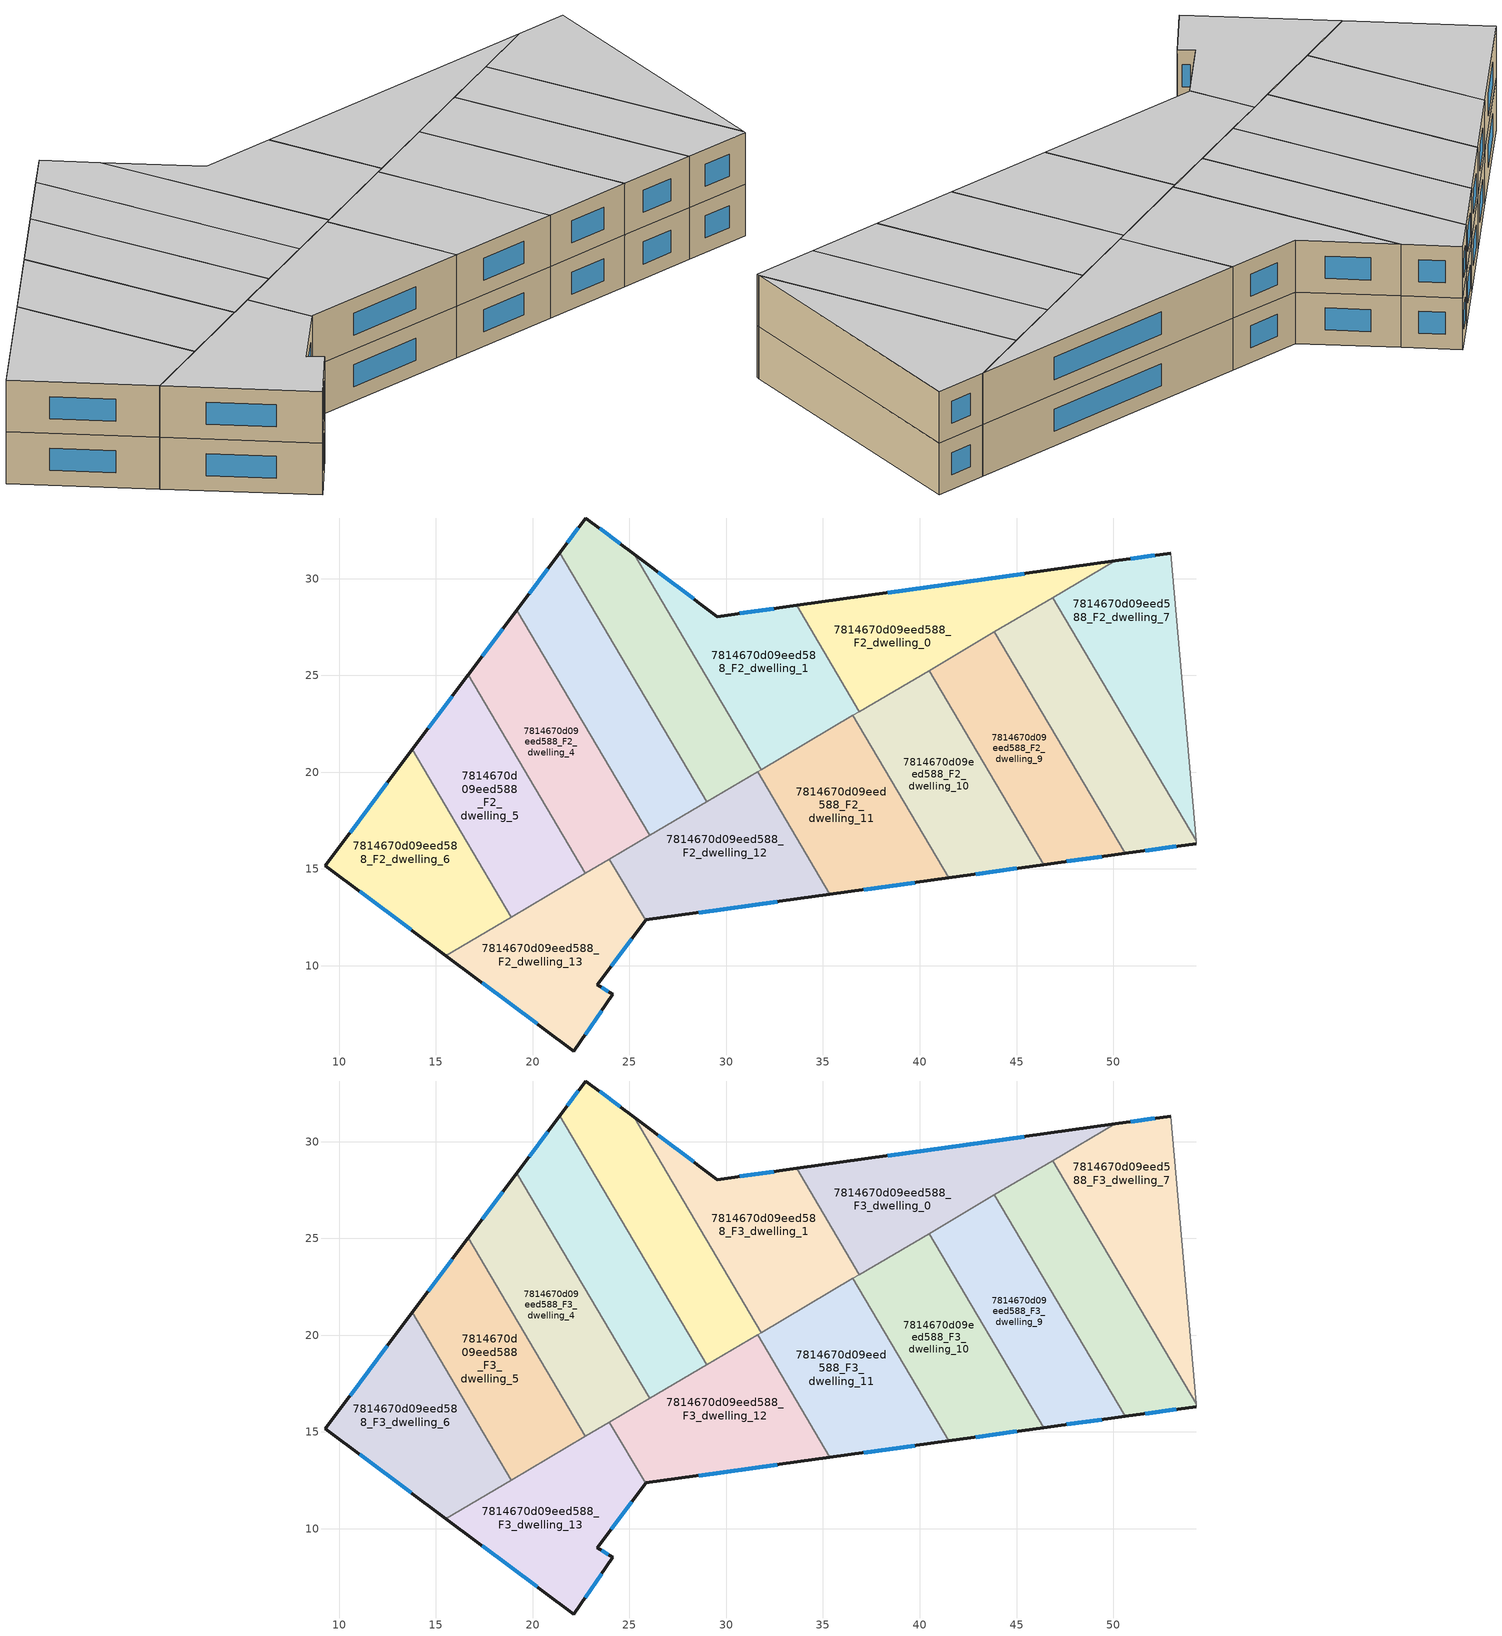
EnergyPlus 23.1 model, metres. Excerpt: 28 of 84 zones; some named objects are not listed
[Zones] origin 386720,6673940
7814670d09eed588_F2_dwelling_0
 floor to 7814670d09eed588_F1_dwelling_0 (EU_floor_Construction): 50.09,30.92 36.88,23.12 33.64,28.62 z6
 wall outside (EU_wall_Construction): 50.09,30.92 33.64,28.62 z6:9
 wall to 7814670d09eed588_F2_dwelling_1 (EU_wall_Construction): 33.64,28.62 36.88,23.12 z6:9
 wall to 7814670d09eed588_F2_dwelling_10 (EU_wall_Construction): 36.88,23.12 40.48,25.25 z6:9
 wall to 7814670d09eed588_F2_dwelling_7 (EU_wall_Construction): 46.87,29.02 50.09,30.92 z6:9
 wall to 7814670d09eed588_F2_dwelling_8 (EU_wall_Construction): 43.86,27.25 46.87,29.02 z6:9
 wall to 7814670d09eed588_F2_dwelling_9 (EU_wall_Construction): 40.48,25.25 43.86,27.25 z6:9
 window (EU_Window_Construction): 45.39,30.26 38.34,29.27 z6.86:8.14
7814670d09eed588_F2_dwelling_1
 floor to 7814670d09eed588_F1_dwelling_1 (EU_floor_Construction): 33.64,28.62 36.88,23.12 31.81,20.14 25.25,31.25 29.54,28.04 z6
 wall outside (EU_wall_Construction): 33.64,28.62 29.54,28.04 25.25,31.25 z6:9
 wall to 7814670d09eed588_F2_dwelling_2 (EU_wall_Construction): 25.25,31.25 31.81,20.14 z6:9
 wall to 7814670d09eed588_F2_dwelling_11 (EU_wall_Construction): 31.81,20.14 36.54,22.93 z6:9
 wall to 7814670d09eed588_F2_dwelling_10 (EU_wall_Construction): 36.55,22.93 36.88,23.12 z6:9
 window (EU_Window_Construction): 28.32,28.96 26.48,30.34 / 32.47,28.45 30.71,28.21 z6.86:8.14
7814670d09eed588_F2_dwelling_10
 floor to 7814670d09eed588_F1_dwelling_10 (EU_floor_Construction): 40.48,25.25 46.4,15.22 41.49,14.54 36.54,22.93 z6
 wall outside (EU_wall_Construction): 41.49,14.54 46.4,15.22 z6:9
 wall to 7814670d09eed588_F2_dwelling_11 (EU_wall_Construction): 36.54,22.93 41.49,14.54 z6:9
 wall to 7814670d09eed588_F2_dwelling_9 (EU_wall_Construction): 46.4,15.22 40.48,25.25 z6:9
 window (EU_Window_Construction): 42.9,14.73 45,15.02 z6.86:8.14
7814670d09eed588_F2_dwelling_11
 floor to 7814670d09eed588_F1_dwelling_11 (EU_floor_Construction): 36.54,22.93 41.49,14.54 35.36,13.69 31.62,20.02 z6
 wall outside (EU_wall_Construction): 35.36,13.69 41.49,14.54 z6:9
 wall to 7814670d09eed588_F2_dwelling_12 (EU_wall_Construction): 31.62,20.02 35.36,13.69 z6:9
 wall to 7814670d09eed588_F2_dwelling_2 (EU_wall_Construction): 31.81,20.14 31.62,20.02 z6:9
 window (EU_Window_Construction): 37.11,13.93 39.74,14.3 z6.86:8.14
7814670d09eed588_F2_dwelling_12
 floor to 7814670d09eed588_F1_dwelling_12 (EU_floor_Construction): 31.62,20.02 35.36,13.69 25.86,12.37 25.83,12.34 23.96,15.51 z6
 wall outside (EU_wall_Construction): 25.83,12.34 25.86,12.37 35.36,13.69 z6:9
 wall to 7814670d09eed588_F2_dwelling_13 (EU_wall_Construction): 23.96,15.51 25.83,12.34 z6:9
 wall to 7814670d09eed588_F2_dwelling_3 (EU_wall_Construction): 29,18.48 26.04,16.73 z6:9
 wall to 7814670d09eed588_F2_dwelling_2 (EU_wall_Construction): 31.62,20.02 29,18.48 z6:9
 wall to 7814670d09eed588_F2_dwelling_4 (EU_wall_Construction): 26.04,16.73 23.96,15.51 z6:9
 window (EU_Window_Construction): 28.57,12.75 32.64,13.31 z6.86:8.14
7814670d09eed588_F2_dwelling_13
 floor to 7814670d09eed588_F1_dwelling_13 (EU_floor_Construction): 23.96,15.51 25.83,12.34 23.35,9.02 24.13,8.52 22.14,5.59 15.51,10.52 z6
 wall outside (EU_wall_Construction): 15.51,10.52 22.14,5.59 24.13,8.52 23.35,9.02 25.83,12.34 z6:9
 wall to 7814670d09eed588_F2_dwelling_5 (EU_wall_Construction): 22.73,14.78 18.89,12.52 z6:9
 wall to 7814670d09eed588_F2_dwelling_6 (EU_wall_Construction): 18.89,12.52 15.51,10.52 z6:9
 wall to 7814670d09eed588_F2_dwelling_4 (EU_wall_Construction): 23.96,15.51 22.73,14.78 z6:9
 window (EU_Window_Construction): 24.06,9.97 25.12,11.39 / 23.91,8.66 23.57,8.88 / 22.71,6.43 23.56,7.69 / 17.41,9.11 20.24,7 z6.86:8.14
7814670d09eed588_F2_dwelling_2
 floor to 7814670d09eed588_F1_dwelling_2 (EU_floor_Construction): 25.25,31.25 31.81,20.14 29,18.48 21.41,31.35 22.74,33.13 z6
 wall outside (EU_wall_Construction): 25.25,31.25 22.74,33.13 21.41,31.35 z6:9
 wall to 7814670d09eed588_F2_dwelling_3 (EU_wall_Construction): 21.41,31.35 29,18.48 z6:9
 window (EU_Window_Construction): 22.36,32.62 21.79,31.86 / 24.53,31.79 23.46,32.6 z6.86:8.14
7814670d09eed588_F2_dwelling_3
 floor to 7814670d09eed588_F1_dwelling_3 (EU_floor_Construction): 21.41,31.35 29,18.48 26.04,16.73 19.17,28.37 z6
 wall outside (EU_wall_Construction): 21.41,31.35 19.17,28.37 z6:9
 wall to 7814670d09eed588_F2_dwelling_4 (EU_wall_Construction): 19.17,28.37 26.04,16.73 z6:9
 window (EU_Window_Construction): 20.77,30.5 19.81,29.22 z6.86:8.14
7814670d09eed588_F2_dwelling_4
 floor to 7814670d09eed588_F1_dwelling_4 (EU_floor_Construction): 19.17,28.37 26.04,16.73 22.73,14.78 16.68,25.04 z6
 wall outside (EU_wall_Construction): 19.17,28.37 16.68,25.04 z6:9
 wall to 7814670d09eed588_F2_dwelling_5 (EU_wall_Construction): 16.68,25.04 22.73,14.78 z6:9
 window (EU_Window_Construction): 18.46,27.42 17.39,25.99 z6.86:8.14
7814670d09eed588_F2_dwelling_5
 floor to 7814670d09eed588_F1_dwelling_5 (EU_floor_Construction): 16.68,25.04 22.73,14.78 18.89,12.52 13.78,21.18 z6
 wall outside (EU_wall_Construction): 16.68,25.04 13.78,21.18 z6:9
 wall to 7814670d09eed588_F2_dwelling_6 (EU_wall_Construction): 13.78,21.18 18.89,12.52 z6:9
 window (EU_Window_Construction): 15.85,23.93 14.61,22.28 z6.86:8.14
7814670d09eed588_F2_dwelling_6
 floor to 7814670d09eed588_F1_dwelling_6 (EU_floor_Construction): 13.78,21.18 18.89,12.52 15.51,10.52 9.28,15.17 z6
 wall outside (EU_wall_Construction): 13.78,21.18 9.28,15.17 15.51,10.52 z6:9
 window (EU_Window_Construction): 11.06,13.84 13.73,11.85 / 12.5,19.46 10.57,16.88 z6.86:8.14
7814670d09eed588_F2_dwelling_7
 floor to 7814670d09eed588_F1_dwelling_7 (EU_floor_Construction): 52.96,31.32 54.28,16.45 46.87,29.02 50.09,30.92 z6
 wall outside (EU_wall_Construction): 52.96,31.32 50.09,30.92 z6:9
 wall to 7814670d09eed588_F2_dwelling_8 (EU_wall_Construction): 46.87,29.02 54.28,16.45 z6:9
 wall adiabatic (EU_wall_Construction): 54.28,16.45 52.96,31.32 z6:9
 window (EU_Window_Construction): 52.14,31.21 50.91,31.04 z6.86:8.14
7814670d09eed588_F2_dwelling_8
 floor to 7814670d09eed588_F1_dwelling_8 (EU_floor_Construction): 46.87,29.02 54.28,16.45 54.29,16.31 50.61,15.8 43.86,27.25 z6
 wall outside (EU_wall_Construction): 50.61,15.8 54.29,16.31 z6:9
 wall to 7814670d09eed588_F2_dwelling_9 (EU_wall_Construction): 43.86,27.25 50.61,15.8 z6:9
 wall adiabatic (EU_wall_Construction): 54.29,16.31 54.28,16.45 z6:9
 window (EU_Window_Construction): 51.66,15.95 53.24,16.17 z6.86:8.14
7814670d09eed588_F2_dwelling_9
 floor to 7814670d09eed588_F1_dwelling_9 (EU_floor_Construction): 43.86,27.25 50.61,15.8 46.4,15.22 40.48,25.25 z6
 wall outside (EU_wall_Construction): 46.4,15.22 50.61,15.8 z6:9
 window (EU_Window_Construction): 47.6,15.39 49.41,15.64 z6.86:8.14
7814670d09eed588_F3_dwelling_0
 floor to 7814670d09eed588_F2_dwelling_0 (EU_floor_Construction): 50.09,30.92 36.88,23.12 33.64,28.62 z9
 wall outside (EU_wall_Construction): 50.09,30.92 33.64,28.62 z9:12
 wall to 7814670d09eed588_F3_dwelling_1 (EU_wall_Construction): 33.64,28.62 36.88,23.12 z9:12
 wall to 7814670d09eed588_F3_dwelling_10 (EU_wall_Construction): 36.88,23.12 40.48,25.25 z9:12
 wall to 7814670d09eed588_F3_dwelling_7 (EU_wall_Construction): 46.87,29.02 50.09,30.92 z9:12
 wall to 7814670d09eed588_F3_dwelling_8 (EU_wall_Construction): 43.86,27.25 46.87,29.02 z9:12
 wall to 7814670d09eed588_F3_dwelling_9 (EU_wall_Construction): 40.48,25.25 43.86,27.25 z9:12
 window (EU_Window_Construction): 45.39,30.26 38.34,29.27 z9.86:11.14
 ceiling to 7814670d09eed588_F4_dwelling_0 (EU_floor_Construction): 50.09,30.92 33.64,28.62 36.88,23.12 z12
7814670d09eed588_F3_dwelling_1
 floor to 7814670d09eed588_F2_dwelling_1 (EU_floor_Construction): 33.64,28.62 36.88,23.12 31.81,20.14 25.25,31.25 29.54,28.04 z9
 wall outside (EU_wall_Construction): 33.64,28.62 29.54,28.04 25.25,31.25 z9:12
 wall to 7814670d09eed588_F3_dwelling_2 (EU_wall_Construction): 25.25,31.25 31.81,20.14 z9:12
 wall to 7814670d09eed588_F3_dwelling_11 (EU_wall_Construction): 31.81,20.14 36.54,22.93 z9:12
 wall to 7814670d09eed588_F3_dwelling_10 (EU_wall_Construction): 36.55,22.93 36.88,23.12 z9:12
 window (EU_Window_Construction): 28.32,28.96 26.48,30.34 / 32.47,28.45 30.71,28.21 z9.86:11.14
 ceiling to 7814670d09eed588_F4_dwelling_1 (EU_floor_Construction): 36.88,23.12 33.64,28.62 29.54,28.04 25.25,31.25 31.81,20.14 z12
7814670d09eed588_F3_dwelling_10
 floor to 7814670d09eed588_F2_dwelling_10 (EU_floor_Construction): 40.48,25.25 46.4,15.22 41.49,14.54 36.54,22.93 z9
 wall outside (EU_wall_Construction): 41.49,14.54 46.4,15.22 z9:12
 wall to 7814670d09eed588_F3_dwelling_11 (EU_wall_Construction): 36.54,22.93 41.49,14.54 z9:12
 wall to 7814670d09eed588_F3_dwelling_9 (EU_wall_Construction): 46.4,15.22 40.48,25.25 z9:12
 window (EU_Window_Construction): 42.9,14.73 45,15.02 z9.86:11.14
 ceiling to 7814670d09eed588_F4_dwelling_10 (EU_floor_Construction): 46.4,15.22 40.48,25.25 36.54,22.93 41.49,14.54 z12
7814670d09eed588_F3_dwelling_11
 floor to 7814670d09eed588_F2_dwelling_11 (EU_floor_Construction): 36.54,22.93 41.49,14.54 35.36,13.69 31.62,20.02 z9
 wall outside (EU_wall_Construction): 35.36,13.69 41.49,14.54 z9:12
 wall to 7814670d09eed588_F3_dwelling_12 (EU_wall_Construction): 31.62,20.02 35.36,13.69 z9:12
 wall to 7814670d09eed588_F3_dwelling_2 (EU_wall_Construction): 31.81,20.14 31.62,20.02 z9:12
 window (EU_Window_Construction): 37.11,13.93 39.74,14.3 z9.86:11.14
 ceiling to 7814670d09eed588_F4_dwelling_11 (EU_floor_Construction): 41.49,14.54 36.54,22.93 31.62,20.02 35.36,13.69 z12
7814670d09eed588_F3_dwelling_12
 floor to 7814670d09eed588_F2_dwelling_12 (EU_floor_Construction): 31.62,20.02 35.36,13.69 25.86,12.37 25.83,12.34 23.96,15.51 z9
 wall outside (EU_wall_Construction): 25.83,12.34 25.86,12.37 35.36,13.69 z9:12
 wall to 7814670d09eed588_F3_dwelling_13 (EU_wall_Construction): 23.96,15.51 25.83,12.34 z9:12
 wall to 7814670d09eed588_F3_dwelling_3 (EU_wall_Construction): 29,18.48 26.04,16.73 z9:12
 wall to 7814670d09eed588_F3_dwelling_2 (EU_wall_Construction): 31.62,20.02 29,18.48 z9:12
 wall to 7814670d09eed588_F3_dwelling_4 (EU_wall_Construction): 26.04,16.73 23.96,15.51 z9:12
 window (EU_Window_Construction): 28.57,12.75 32.64,13.31 z9.86:11.14
 ceiling to 7814670d09eed588_F4_dwelling_12 (EU_floor_Construction): 35.36,13.69 31.62,20.02 23.96,15.51 25.83,12.34 25.86,12.37 z12
7814670d09eed588_F3_dwelling_13
 floor to 7814670d09eed588_F2_dwelling_13 (EU_floor_Construction): 23.96,15.51 25.83,12.34 23.35,9.02 24.13,8.52 22.14,5.59 15.51,10.52 z9
 wall outside (EU_wall_Construction): 15.51,10.52 22.14,5.59 24.13,8.52 23.35,9.02 25.83,12.34 z9:12
 wall to 7814670d09eed588_F3_dwelling_5 (EU_wall_Construction): 22.73,14.78 18.89,12.52 z9:12
 wall to 7814670d09eed588_F3_dwelling_6 (EU_wall_Construction): 18.89,12.52 15.51,10.52 z9:12
 wall to 7814670d09eed588_F3_dwelling_4 (EU_wall_Construction): 23.96,15.51 22.73,14.78 z9:12
 window (EU_Window_Construction): 24.06,9.97 25.12,11.39 / 23.91,8.66 23.57,8.88 / 22.71,6.43 23.56,7.69 / 17.41,9.11 20.24,7 z9.86:11.14
 ceiling to 7814670d09eed588_F4_dwelling_13 (EU_floor_Construction): 24.13,8.52 23.35,9.02 25.83,12.34 23.96,15.51 15.51,10.52 22.14,5.59 z12
7814670d09eed588_F3_dwelling_2
 floor to 7814670d09eed588_F2_dwelling_2 (EU_floor_Construction): 25.25,31.25 31.81,20.14 29,18.48 21.41,31.35 22.74,33.13 z9
 wall outside (EU_wall_Construction): 25.25,31.25 22.74,33.13 21.41,31.35 z9:12
 wall to 7814670d09eed588_F3_dwelling_3 (EU_wall_Construction): 21.41,31.35 29,18.48 z9:12
 window (EU_Window_Construction): 22.36,32.62 21.79,31.86 / 24.53,31.79 23.46,32.6 z9.86:11.14
 ceiling to 7814670d09eed588_F4_dwelling_2 (EU_floor_Construction): 31.81,20.14 25.25,31.25 22.74,33.13 21.41,31.35 29,18.48 z12
7814670d09eed588_F3_dwelling_3
 floor to 7814670d09eed588_F2_dwelling_3 (EU_floor_Construction): 21.41,31.35 29,18.48 26.04,16.73 19.17,28.37 z9
 wall outside (EU_wall_Construction): 21.41,31.35 19.17,28.37 z9:12
 wall to 7814670d09eed588_F3_dwelling_4 (EU_wall_Construction): 19.17,28.37 26.04,16.73 z9:12
 window (EU_Window_Construction): 20.77,30.5 19.81,29.22 z9.86:11.14
 ceiling to 7814670d09eed588_F4_dwelling_3 (EU_floor_Construction): 29,18.48 21.41,31.35 19.17,28.37 26.04,16.73 z12
7814670d09eed588_F3_dwelling_4
 floor to 7814670d09eed588_F2_dwelling_4 (EU_floor_Construction): 19.17,28.37 26.04,16.73 22.73,14.78 16.68,25.04 z9
 wall outside (EU_wall_Construction): 19.17,28.37 16.68,25.04 z9:12
 wall to 7814670d09eed588_F3_dwelling_5 (EU_wall_Construction): 16.68,25.04 22.73,14.78 z9:12
 window (EU_Window_Construction): 18.46,27.42 17.39,25.99 z9.86:11.14
 ceiling to 7814670d09eed588_F4_dwelling_4 (EU_floor_Construction): 26.04,16.73 19.17,28.37 16.68,25.04 22.73,14.78 z12
7814670d09eed588_F3_dwelling_5
 floor to 7814670d09eed588_F2_dwelling_5 (EU_floor_Construction): 16.68,25.04 22.73,14.78 18.89,12.52 13.78,21.18 z9
 wall outside (EU_wall_Construction): 16.68,25.04 13.78,21.18 z9:12
 wall to 7814670d09eed588_F3_dwelling_6 (EU_wall_Construction): 13.78,21.18 18.89,12.52 z9:12
 window (EU_Window_Construction): 15.85,23.93 14.61,22.28 z9.86:11.14
 ceiling to 7814670d09eed588_F4_dwelling_5 (EU_floor_Construction): 22.73,14.78 16.68,25.04 13.78,21.18 18.89,12.52 z12
7814670d09eed588_F3_dwelling_6
 floor to 7814670d09eed588_F2_dwelling_6 (EU_floor_Construction): 13.78,21.18 18.89,12.52 15.51,10.52 9.28,15.17 z9
 wall outside (EU_wall_Construction): 13.78,21.18 9.28,15.17 15.51,10.52 z9:12
 window (EU_Window_Construction): 11.06,13.84 13.73,11.85 / 12.5,19.46 10.57,16.88 z9.86:11.14
 ceiling to 7814670d09eed588_F4_dwelling_6 (EU_floor_Construction): 18.89,12.52 13.78,21.18 9.28,15.17 15.51,10.52 z12
7814670d09eed588_F3_dwelling_7
 floor to 7814670d09eed588_F2_dwelling_7 (EU_floor_Construction): 52.96,31.32 54.28,16.45 46.87,29.02 50.09,30.92 z9
 wall outside (EU_wall_Construction): 52.96,31.32 50.09,30.92 z9:12
 wall to 7814670d09eed588_F3_dwelling_8 (EU_wall_Construction): 46.87,29.02 54.28,16.45 z9:12
 wall adiabatic (EU_wall_Construction): 54.28,16.45 52.96,31.32 z9:12
 window (EU_Window_Construction): 52.14,31.21 50.91,31.04 z9.86:11.14
 ceiling to 7814670d09eed588_F4_dwelling_7 (EU_floor_Construction): 54.28,16.45 52.96,31.32 50.09,30.92 46.87,29.02 z12
7814670d09eed588_F3_dwelling_8
 floor to 7814670d09eed588_F2_dwelling_8 (EU_floor_Construction): 46.87,29.02 54.28,16.45 54.29,16.31 50.61,15.8 43.86,27.25 z9
 wall outside (EU_wall_Construction): 50.61,15.8 54.29,16.31 z9:12
 wall to 7814670d09eed588_F3_dwelling_9 (EU_wall_Construction): 43.86,27.25 50.61,15.8 z9:12
 wall adiabatic (EU_wall_Construction): 54.29,16.31 54.28,16.45 z9:12
 window (EU_Window_Construction): 51.66,15.95 53.24,16.17 z9.86:11.14
 ceiling to 7814670d09eed588_F4_dwelling_8 (EU_floor_Construction): 54.29,16.31 54.28,16.45 46.87,29.02 43.86,27.25 50.61,15.8 z12
7814670d09eed588_F3_dwelling_9
 floor to 7814670d09eed588_F2_dwelling_9 (EU_floor_Construction): 43.86,27.25 50.61,15.8 46.4,15.22 40.48,25.25 z9
 wall outside (EU_wall_Construction): 46.4,15.22 50.61,15.8 z9:12
 window (EU_Window_Construction): 47.6,15.39 49.41,15.64 z9.86:11.14
 ceiling to 7814670d09eed588_F4_dwelling_9 (EU_floor_Construction): 50.61,15.8 43.86,27.25 40.48,25.25 46.4,15.22 z12
[Building]
EU S2 Campaign: North Axis=0; Terrain=City; Solar Distribution=FullExterior
[Site:Location]
Helsinki-Vantaa.AP: Latitude=60.317; Longitude=24.963; Time Zone=2; Elevation=54.6
[SizingPeriod:WeatherFileDays]
AnnualSizingPeriod: Begin Month=1; Begin Day of Month=1; End Month=12; End Day of Month=31; Day of Week for Start Day=Monday; Use Weather File Daylight Saving Period=No; Use Weather File Rain and Snow Indicators=No
[MATERIAL]
EU_InternalMass_Material: Roughness=MediumRough; Thickness=0.1; Conductivity=1; Density=1800; Specific Heat=900; Thermal Absorptance=0.9; Solar Absorptance=0.7; Visible Absorptance=0.7
[MATERIAL:NOMASS] Roughness=MediumRough; Thermal Absorptance=0.9; Solar Absorptance=0.7; Visible Absorptance=0.7
Name | Thermal Resistance
EU_wall_NoMass | 1.10183
EU_floor_NoMass | 1.70606
[WINDOWMATERIAL:SIMPLEGLAZINGSYSTEM]
EU_Window_SimpleGlazing: UFactor=3.11035; Solar Heat Gain Coefficient=0.8; Visible Transmittance=0.8
[CONSTRUCTION]
EU_wall_Construction: EU_wall_NoMass
EU_floor_Construction: EU_floor_NoMass
EU_Window_Construction: EU_Window_SimpleGlazing
EU_InternalMass_Construction: EU_InternalMass_Material
[ZONE] Type=1; Multiplier=1; Ceiling Height=autocalculate; Floor Area=autocalculate; Part of Total Floor Area=Yes
Name | Volume
7814670d09eed588_F2_dwelling_0; 7814670d09eed588_F3_dwelling_0; 7814670d09eed588_F2_dwelling_3; 7814670d09eed588_F3_dwelling_3; 7814670d09eed588_F2_dwelling_7; 7814670d09eed588_F3_dwelling_7; 7814670d09eed588_F2_dwelling_9; 7814670d09eed588_F3_dwelling_9 | 146.71
7814670d09eed588_F2_dwelling_1; 7814670d09eed588_F3_dwelling_1 | 146.712
7814670d09eed588_F2_dwelling_10; 7814670d09eed588_F3_dwelling_10 | 146.72
7814670d09eed588_F2_dwelling_11; 7814670d09eed588_F3_dwelling_11; 7814670d09eed588_F2_dwelling_12; 7814670d09eed588_F3_dwelling_12 | 146.706
7814670d09eed588_F2_dwelling_13; 7814670d09eed588_F3_dwelling_13 | 146.698
7814670d09eed588_F2_dwelling_2; 7814670d09eed588_F3_dwelling_2 | 146.734
7814670d09eed588_F2_dwelling_4; 7814670d09eed588_F3_dwelling_4 | 146.689
7814670d09eed588_F2_dwelling_5; 7814670d09eed588_F3_dwelling_5 | 146.711
7814670d09eed588_F2_dwelling_6; 7814670d09eed588_F3_dwelling_6 | 146.733
7814670d09eed588_F2_dwelling_8; 7814670d09eed588_F3_dwelling_8 | 146.687
[INTERNALMASS] Construction=EU_InternalMass_Construction
Name | Zone or ZoneList | Surface Area
7814670d09eed588_F2_dwelling_0_EU_InternalMass | 7814670d09eed588_F2_dwelling_0 | 48.9035
7814670d09eed588_F2_dwelling_1_EU_InternalMass | 7814670d09eed588_F2_dwelling_1 | 48.9041
7814670d09eed588_F2_dwelling_2_EU_InternalMass | 7814670d09eed588_F2_dwelling_2 | 48.9112
7814670d09eed588_F2_dwelling_3_EU_InternalMass | 7814670d09eed588_F2_dwelling_3 | 48.9034
7814670d09eed588_F2_dwelling_4_EU_InternalMass | 7814670d09eed588_F2_dwelling_4 | 48.8963
7814670d09eed588_F2_dwelling_5_EU_InternalMass | 7814670d09eed588_F2_dwelling_5 | 48.9037
7814670d09eed588_F2_dwelling_6_EU_InternalMass | 7814670d09eed588_F2_dwelling_6 | 48.9109
7814670d09eed588_F2_dwelling_7_EU_InternalMass | 7814670d09eed588_F2_dwelling_7 | 48.9032
7814670d09eed588_F2_dwelling_8_EU_InternalMass | 7814670d09eed588_F2_dwelling_8 | 48.8957
7814670d09eed588_F2_dwelling_9_EU_InternalMass | 7814670d09eed588_F2_dwelling_9 | 48.9032
7814670d09eed588_F2_dwelling_10_EU_InternalMass | 7814670d09eed588_F2_dwelling_10 | 48.9065
7814670d09eed588_F2_dwelling_11_EU_InternalMass | 7814670d09eed588_F2_dwelling_11 | 48.9019
7814670d09eed588_F2_dwelling_12_EU_InternalMass | 7814670d09eed588_F2_dwelling_12 | 48.9023
7814670d09eed588_F2_dwelling_13_EU_InternalMass | 7814670d09eed588_F2_dwelling_13 | 48.8988
7814670d09eed588_F3_dwelling_0_EU_InternalMass | 7814670d09eed588_F3_dwelling_0 | 48.9035
7814670d09eed588_F3_dwelling_1_EU_InternalMass | 7814670d09eed588_F3_dwelling_1 | 48.9041
7814670d09eed588_F3_dwelling_2_EU_InternalMass | 7814670d09eed588_F3_dwelling_2 | 48.9112
7814670d09eed588_F3_dwelling_3_EU_InternalMass | 7814670d09eed588_F3_dwelling_3 | 48.9034
7814670d09eed588_F3_dwelling_4_EU_InternalMass | 7814670d09eed588_F3_dwelling_4 | 48.8963
7814670d09eed588_F3_dwelling_5_EU_InternalMass | 7814670d09eed588_F3_dwelling_5 | 48.9037
7814670d09eed588_F3_dwelling_6_EU_InternalMass | 7814670d09eed588_F3_dwelling_6 | 48.9109
7814670d09eed588_F3_dwelling_7_EU_InternalMass | 7814670d09eed588_F3_dwelling_7 | 48.9032
7814670d09eed588_F3_dwelling_8_EU_InternalMass | 7814670d09eed588_F3_dwelling_8 | 48.8957
7814670d09eed588_F3_dwelling_9_EU_InternalMass | 7814670d09eed588_F3_dwelling_9 | 48.9032
7814670d09eed588_F3_dwelling_10_EU_InternalMass | 7814670d09eed588_F3_dwelling_10 | 48.9065
7814670d09eed588_F3_dwelling_11_EU_InternalMass | 7814670d09eed588_F3_dwelling_11 | 48.9019
7814670d09eed588_F3_dwelling_12_EU_InternalMass | 7814670d09eed588_F3_dwelling_12 | 48.9023
7814670d09eed588_F3_dwelling_13_EU_InternalMass | 7814670d09eed588_F3_dwelling_13 | 48.8988
[OTHEREQUIPMENT] Fuel Type=Electricity; Design Level Calculation Method=Watts/Area; Power per Zone Floor Area=1; Fraction Latent=0; Fraction Radiant=0; Fraction Lost=0; Carbon Dioxide Generation Rate=0; EndUse Subcategory=EU_Step8_InternalGains
Name | Zone or ZoneList or Space or SpaceList | Schedule
EU_Step8_InternalGain_7814670d09eed588_F2_dwelling_0_f000 | 7814670d09eed588_F2_dwelling_0 | EU_Step8_GainSchedule_7814670d09eed588_F2_dwelling_0_f000
EU_Step8_InternalGain_7814670d09eed588_F2_dwelling_1_f000 | 7814670d09eed588_F2_dwelling_1 | EU_Step8_GainSchedule_7814670d09eed588_F2_dwelling_1_f000
EU_Step8_InternalGain_7814670d09eed588_F2_dwelling_2_f000 | 7814670d09eed588_F2_dwelling_2 | EU_Step8_GainSchedule_7814670d09eed588_F2_dwelling_2_f000
EU_Step8_InternalGain_7814670d09eed588_F2_dwelling_3_f000 | 7814670d09eed588_F2_dwelling_3 | EU_Step8_GainSchedule_7814670d09eed588_F2_dwelling_3_f000
EU_Step8_InternalGain_7814670d09eed588_F2_dwelling_4_f000 | 7814670d09eed588_F2_dwelling_4 | EU_Step8_GainSchedule_7814670d09eed588_F2_dwelling_4_f000
EU_Step8_InternalGain_7814670d09eed588_F2_dwelling_5_f000 | 7814670d09eed588_F2_dwelling_5 | EU_Step8_GainSchedule_7814670d09eed588_F2_dwelling_5_f000
EU_Step8_InternalGain_7814670d09eed588_F2_dwelling_6_f000 | 7814670d09eed588_F2_dwelling_6 | EU_Step8_GainSchedule_7814670d09eed588_F2_dwelling_6_f000
EU_Step8_InternalGain_7814670d09eed588_F2_dwelling_7_f000 | 7814670d09eed588_F2_dwelling_7 | EU_Step8_GainSchedule_7814670d09eed588_F2_dwelling_7_f000
EU_Step8_InternalGain_7814670d09eed588_F2_dwelling_8_f000 | 7814670d09eed588_F2_dwelling_8 | EU_Step8_GainSchedule_7814670d09eed588_F2_dwelling_8_f000
EU_Step8_InternalGain_7814670d09eed588_F2_dwelling_9_f000 | 7814670d09eed588_F2_dwelling_9 | EU_Step8_GainSchedule_7814670d09eed588_F2_dwelling_9_f000
EU_Step8_InternalGain_7814670d09eed588_F2_dwelling_10_f000 | 7814670d09eed588_F2_dwelling_10 | EU_Step8_GainSchedule_7814670d09eed588_F2_dwelling_10_f000
EU_Step8_InternalGain_7814670d09eed588_F2_dwelling_11_f000 | 7814670d09eed588_F2_dwelling_11 | EU_Step8_GainSchedule_7814670d09eed588_F2_dwelling_11_f000
EU_Step8_InternalGain_7814670d09eed588_F2_dwelling_12_f000 | 7814670d09eed588_F2_dwelling_12 | EU_Step8_GainSchedule_7814670d09eed588_F2_dwelling_12_f000
EU_Step8_InternalGain_7814670d09eed588_F2_dwelling_13_f000 | 7814670d09eed588_F2_dwelling_13 | EU_Step8_GainSchedule_7814670d09eed588_F2_dwelling_13_f000
EU_Step8_InternalGain_7814670d09eed588_F3_dwelling_0_f000 | 7814670d09eed588_F3_dwelling_0 | EU_Step8_GainSchedule_7814670d09eed588_F3_dwelling_0_f000
EU_Step8_InternalGain_7814670d09eed588_F3_dwelling_1_f000 | 7814670d09eed588_F3_dwelling_1 | EU_Step8_GainSchedule_7814670d09eed588_F3_dwelling_1_f000
EU_Step8_InternalGain_7814670d09eed588_F3_dwelling_2_f000 | 7814670d09eed588_F3_dwelling_2 | EU_Step8_GainSchedule_7814670d09eed588_F3_dwelling_2_f000
EU_Step8_InternalGain_7814670d09eed588_F3_dwelling_3_f000 | 7814670d09eed588_F3_dwelling_3 | EU_Step8_GainSchedule_7814670d09eed588_F3_dwelling_3_f000
EU_Step8_InternalGain_7814670d09eed588_F3_dwelling_4_f000 | 7814670d09eed588_F3_dwelling_4 | EU_Step8_GainSchedule_7814670d09eed588_F3_dwelling_4_f000
EU_Step8_InternalGain_7814670d09eed588_F3_dwelling_5_f000 | 7814670d09eed588_F3_dwelling_5 | EU_Step8_GainSchedule_7814670d09eed588_F3_dwelling_5_f000
EU_Step8_InternalGain_7814670d09eed588_F3_dwelling_6_f000 | 7814670d09eed588_F3_dwelling_6 | EU_Step8_GainSchedule_7814670d09eed588_F3_dwelling_6_f000
EU_Step8_InternalGain_7814670d09eed588_F3_dwelling_7_f000 | 7814670d09eed588_F3_dwelling_7 | EU_Step8_GainSchedule_7814670d09eed588_F3_dwelling_7_f000
EU_Step8_InternalGain_7814670d09eed588_F3_dwelling_8_f000 | 7814670d09eed588_F3_dwelling_8 | EU_Step8_GainSchedule_7814670d09eed588_F3_dwelling_8_f000
EU_Step8_InternalGain_7814670d09eed588_F3_dwelling_9_f000 | 7814670d09eed588_F3_dwelling_9 | EU_Step8_GainSchedule_7814670d09eed588_F3_dwelling_9_f000
EU_Step8_InternalGain_7814670d09eed588_F3_dwelling_10_f000 | 7814670d09eed588_F3_dwelling_10 | EU_Step8_GainSchedule_7814670d09eed588_F3_dwelling_10_f000
EU_Step8_InternalGain_7814670d09eed588_F3_dwelling_11_f000 | 7814670d09eed588_F3_dwelling_11 | EU_Step8_GainSchedule_7814670d09eed588_F3_dwelling_11_f000
EU_Step8_InternalGain_7814670d09eed588_F3_dwelling_12_f000 | 7814670d09eed588_F3_dwelling_12 | EU_Step8_GainSchedule_7814670d09eed588_F3_dwelling_12_f000
EU_Step8_InternalGain_7814670d09eed588_F3_dwelling_13_f000 | 7814670d09eed588_F3_dwelling_13 | EU_Step8_GainSchedule_7814670d09eed588_F3_dwelling_13_f000
[ZONEVENTILATION:DESIGNFLOWRATE] Schedule=EU_AlwaysOn; Design Flow Rate Calculation Method=AirChanges/Hour; Air Changes per Hour=0.756316; Ventilation Type=Natural; Fan Pressure Rise=0; Fan Total Efficiency=1; Constant Term Coefficient=1; Temperature Term Coefficient=0; Velocity Term Coefficient=0; Velocity Squared Term Coefficient=0; Minimum Indoor Temperature=-100; Maximum Indoor Temperature=100; Delta Temperature=-100; Minimum Outdoor Temperature=-100; Maximum Outdoor Temperature=100; Maximum Wind Speed=40
Name | Zone or ZoneList or Space or SpaceList
EU_ConstantAir_7814670d09eed588_F2_dwelling_0 | 7814670d09eed588_F2_dwelling_0
EU_ConstantAir_7814670d09eed588_F2_dwelling_1 | 7814670d09eed588_F2_dwelling_1
EU_ConstantAir_7814670d09eed588_F2_dwelling_2 | 7814670d09eed588_F2_dwelling_2
EU_ConstantAir_7814670d09eed588_F2_dwelling_3 | 7814670d09eed588_F2_dwelling_3
EU_ConstantAir_7814670d09eed588_F2_dwelling_4 | 7814670d09eed588_F2_dwelling_4
EU_ConstantAir_7814670d09eed588_F2_dwelling_5 | 7814670d09eed588_F2_dwelling_5
EU_ConstantAir_7814670d09eed588_F2_dwelling_6 | 7814670d09eed588_F2_dwelling_6
EU_ConstantAir_7814670d09eed588_F2_dwelling_7 | 7814670d09eed588_F2_dwelling_7
EU_ConstantAir_7814670d09eed588_F2_dwelling_8 | 7814670d09eed588_F2_dwelling_8
EU_ConstantAir_7814670d09eed588_F2_dwelling_9 | 7814670d09eed588_F2_dwelling_9
EU_ConstantAir_7814670d09eed588_F2_dwelling_10 | 7814670d09eed588_F2_dwelling_10
EU_ConstantAir_7814670d09eed588_F2_dwelling_11 | 7814670d09eed588_F2_dwelling_11
EU_ConstantAir_7814670d09eed588_F2_dwelling_12 | 7814670d09eed588_F2_dwelling_12
EU_ConstantAir_7814670d09eed588_F2_dwelling_13 | 7814670d09eed588_F2_dwelling_13
EU_ConstantAir_7814670d09eed588_F3_dwelling_0 | 7814670d09eed588_F3_dwelling_0
EU_ConstantAir_7814670d09eed588_F3_dwelling_1 | 7814670d09eed588_F3_dwelling_1
EU_ConstantAir_7814670d09eed588_F3_dwelling_2 | 7814670d09eed588_F3_dwelling_2
EU_ConstantAir_7814670d09eed588_F3_dwelling_3 | 7814670d09eed588_F3_dwelling_3
EU_ConstantAir_7814670d09eed588_F3_dwelling_4 | 7814670d09eed588_F3_dwelling_4
EU_ConstantAir_7814670d09eed588_F3_dwelling_5 | 7814670d09eed588_F3_dwelling_5
EU_ConstantAir_7814670d09eed588_F3_dwelling_6 | 7814670d09eed588_F3_dwelling_6
EU_ConstantAir_7814670d09eed588_F3_dwelling_7 | 7814670d09eed588_F3_dwelling_7
EU_ConstantAir_7814670d09eed588_F3_dwelling_8 | 7814670d09eed588_F3_dwelling_8
EU_ConstantAir_7814670d09eed588_F3_dwelling_9 | 7814670d09eed588_F3_dwelling_9
EU_ConstantAir_7814670d09eed588_F3_dwelling_10 | 7814670d09eed588_F3_dwelling_10
EU_ConstantAir_7814670d09eed588_F3_dwelling_11 | 7814670d09eed588_F3_dwelling_11
EU_ConstantAir_7814670d09eed588_F3_dwelling_12 | 7814670d09eed588_F3_dwelling_12
EU_ConstantAir_7814670d09eed588_F3_dwelling_13 | 7814670d09eed588_F3_dwelling_13
[HVACTEMPLATE:ZONE:IDEALLOADSAIRSYSTEM] System Availability Schedule=EU_AlwaysOn; Maximum Heating Supply Air Temperature=50; Minimum Cooling Supply Air Temperature=13; Maximum Heating Supply Air Humidity Ratio=0.0156; Minimum Cooling Supply Air Humidity Ratio=0.0077; Heating Limit=NoLimit; Cooling Limit=NoLimit; Heating Availability Schedule=EU_AlwaysOn; Cooling Availability Schedule=EU_CoolingOff; Dehumidification Control Type=ConstantSensibleHeatRatio; Cooling Sensible Heat Ratio=0.7; Dehumidification Setpoint=60; Humidification Control Type=None; Humidification Setpoint=30; Outdoor Air Method=None; Outdoor Air Flow Rate per Person=0.00944; Outdoor Air Flow Rate per Zone Floor Area=0; Outdoor Air Flow Rate per Zone=0; Demand Controlled Ventilation Type=None; Outdoor Air Economizer Type=NoEconomizer; Heat Recovery Type=None; Sensible Heat Recovery Effectiveness=0.7; Latent Heat Recovery Effectiveness=0.65
Name | Template Thermostat
7814670d09eed588_F2_dwelling_0 | EU_HeatOnly_7814670d09eed588_F2_dwelling_0
7814670d09eed588_F2_dwelling_1 | EU_HeatOnly_7814670d09eed588_F2_dwelling_1
7814670d09eed588_F2_dwelling_2 | EU_HeatOnly_7814670d09eed588_F2_dwelling_2
7814670d09eed588_F2_dwelling_3 | EU_HeatOnly_7814670d09eed588_F2_dwelling_3
7814670d09eed588_F2_dwelling_4 | EU_HeatOnly_7814670d09eed588_F2_dwelling_4
7814670d09eed588_F2_dwelling_5 | EU_HeatOnly_7814670d09eed588_F2_dwelling_5
7814670d09eed588_F2_dwelling_6 | EU_HeatOnly_7814670d09eed588_F2_dwelling_6
7814670d09eed588_F2_dwelling_7 | EU_HeatOnly_7814670d09eed588_F2_dwelling_7
7814670d09eed588_F2_dwelling_8 | EU_HeatOnly_7814670d09eed588_F2_dwelling_8
7814670d09eed588_F2_dwelling_9 | EU_HeatOnly_7814670d09eed588_F2_dwelling_9
7814670d09eed588_F2_dwelling_10 | EU_HeatOnly_7814670d09eed588_F2_dwelling_10
7814670d09eed588_F2_dwelling_11 | EU_HeatOnly_7814670d09eed588_F2_dwelling_11
7814670d09eed588_F2_dwelling_12 | EU_HeatOnly_7814670d09eed588_F2_dwelling_12
7814670d09eed588_F2_dwelling_13 | EU_HeatOnly_7814670d09eed588_F2_dwelling_13
7814670d09eed588_F3_dwelling_0 | EU_HeatOnly_7814670d09eed588_F3_dwelling_0
7814670d09eed588_F3_dwelling_1 | EU_HeatOnly_7814670d09eed588_F3_dwelling_1
7814670d09eed588_F3_dwelling_2 | EU_HeatOnly_7814670d09eed588_F3_dwelling_2
7814670d09eed588_F3_dwelling_3 | EU_HeatOnly_7814670d09eed588_F3_dwelling_3
7814670d09eed588_F3_dwelling_4 | EU_HeatOnly_7814670d09eed588_F3_dwelling_4
7814670d09eed588_F3_dwelling_5 | EU_HeatOnly_7814670d09eed588_F3_dwelling_5
7814670d09eed588_F3_dwelling_6 | EU_HeatOnly_7814670d09eed588_F3_dwelling_6
7814670d09eed588_F3_dwelling_7 | EU_HeatOnly_7814670d09eed588_F3_dwelling_7
7814670d09eed588_F3_dwelling_8 | EU_HeatOnly_7814670d09eed588_F3_dwelling_8
7814670d09eed588_F3_dwelling_9 | EU_HeatOnly_7814670d09eed588_F3_dwelling_9
7814670d09eed588_F3_dwelling_10 | EU_HeatOnly_7814670d09eed588_F3_dwelling_10
7814670d09eed588_F3_dwelling_11 | EU_HeatOnly_7814670d09eed588_F3_dwelling_11
7814670d09eed588_F3_dwelling_12 | EU_HeatOnly_7814670d09eed588_F3_dwelling_12
7814670d09eed588_F3_dwelling_13 | EU_HeatOnly_7814670d09eed588_F3_dwelling_13
[SIZING:ZONE] Zone Cooling Design Supply Air Temperature Input Method=SupplyAirTemperature; Zone Cooling Design Supply Air Temperature=13; Zone Heating Design Supply Air Temperature Input Method=SupplyAirTemperature; Zone Heating Design Supply Air Temperature=50; Zone Cooling Design Supply Air Humidity Ratio=0.008; Zone Heating Design Supply Air Humidity Ratio=0.008; Cooling Design Air Flow Method=DesignDay; Cooling Design Air Flow Rate=0; Cooling Minimum Air Flow per Zone Floor Area=0.000762; Cooling Minimum Air Flow=0; Cooling Minimum Air Flow Fraction=0.2; Heating Design Air Flow Method=DesignDay; Heating Design Air Flow Rate=0; Heating Maximum Air Flow per Zone Floor Area=0.002032; Heating Maximum Air Flow=0.141576; Heating Maximum Air Flow Fraction=0.3; Account for Dedicated Outdoor Air System=No; Dedicated Outdoor Air System Control Strategy=NeutralSupplyAir; Dedicated Outdoor Air Low Setpoint Temperature for Design=autosize; Dedicated Outdoor Air High Setpoint Temperature for Design=autosize; Zone Load Sizing Method=Sensible Load Only No Latent Load; Zone Latent Cooling Design Supply Air Humidity Ratio Input Method=HumidityRatioDifference; Zone Cooling Design Supply Air Humidity Ratio Difference=0.005; Zone Latent Heating Design Supply Air Humidity Ratio Input Method=HumidityRatioDifference; Zone Humidification Design Supply Air Humidity Ratio Difference=0.005
7814670d09eed588_F2_dwelling_0; 7814670d09eed588_F2_dwelling_1; 7814670d09eed588_F2_dwelling_2; 7814670d09eed588_F2_dwelling_3; 7814670d09eed588_F2_dwelling_4; 7814670d09eed588_F2_dwelling_5; 7814670d09eed588_F2_dwelling_6; 7814670d09eed588_F2_dwelling_7; 7814670d09eed588_F2_dwelling_8; 7814670d09eed588_F2_dwelling_9; 7814670d09eed588_F2_dwelling_10; 7814670d09eed588_F2_dwelling_11; 7814670d09eed588_F2_dwelling_12; 7814670d09eed588_F2_dwelling_13; 7814670d09eed588_F3_dwelling_0; 7814670d09eed588_F3_dwelling_1; 7814670d09eed588_F3_dwelling_2; 7814670d09eed588_F3_dwelling_3; 7814670d09eed588_F3_dwelling_4; 7814670d09eed588_F3_dwelling_5; 7814670d09eed588_F3_dwelling_6; 7814670d09eed588_F3_dwelling_7; 7814670d09eed588_F3_dwelling_8; 7814670d09eed588_F3_dwelling_9; 7814670d09eed588_F3_dwelling_10; 7814670d09eed588_F3_dwelling_11; 7814670d09eed588_F3_dwelling_12; 7814670d09eed588_F3_dwelling_13
[SCHEDULE:CONSTANT]
Name | Hourly Value
EU_AlwaysOn | 1
EU_CoolingOff | 0
[SCHEDULE:FILE] Column Number=1; Rows to Skip at Top=0; Number of Hours of Data=8760; Column Separator=Comma; Interpolate to Timestep=No; Minutes per Item=60; Adjust Schedule for Daylight Savings=Yes
Name | File
EU_Step8_GainSchedule_7814670d09eed588_F2_dwelling_0_f000 | ../../schedules/7814670d09eed588/7814670d09eed588_F2_dwelling_0_f000_gain.csv
EU_Step8_GainSchedule_7814670d09eed588_F2_dwelling_1_f000 | ../../schedules/7814670d09eed588/7814670d09eed588_F2_dwelling_1_f000_gain.csv
EU_Step8_GainSchedule_7814670d09eed588_F2_dwelling_2_f000 | ../../schedules/7814670d09eed588/7814670d09eed588_F2_dwelling_2_f000_gain.csv
EU_Step8_GainSchedule_7814670d09eed588_F2_dwelling_3_f000 | ../../schedules/7814670d09eed588/7814670d09eed588_F2_dwelling_3_f000_gain.csv
EU_Step8_GainSchedule_7814670d09eed588_F2_dwelling_4_f000 | ../../schedules/7814670d09eed588/7814670d09eed588_F2_dwelling_4_f000_gain.csv
EU_Step8_GainSchedule_7814670d09eed588_F2_dwelling_5_f000 | ../../schedules/7814670d09eed588/7814670d09eed588_F2_dwelling_5_f000_gain.csv
EU_Step8_GainSchedule_7814670d09eed588_F2_dwelling_6_f000 | ../../schedules/7814670d09eed588/7814670d09eed588_F2_dwelling_6_f000_gain.csv
EU_Step8_GainSchedule_7814670d09eed588_F2_dwelling_7_f000 | ../../schedules/7814670d09eed588/7814670d09eed588_F2_dwelling_7_f000_gain.csv
EU_Step8_GainSchedule_7814670d09eed588_F2_dwelling_8_f000 | ../../schedules/7814670d09eed588/7814670d09eed588_F2_dwelling_8_f000_gain.csv
EU_Step8_GainSchedule_7814670d09eed588_F2_dwelling_9_f000 | ../../schedules/7814670d09eed588/7814670d09eed588_F2_dwelling_9_f000_gain.csv
EU_Step8_GainSchedule_7814670d09eed588_F2_dwelling_10_f000 | ../../schedules/7814670d09eed588/7814670d09eed588_F2_dwelling_10_f000_gain.csv
EU_Step8_GainSchedule_7814670d09eed588_F2_dwelling_11_f000 | ../../schedules/7814670d09eed588/7814670d09eed588_F2_dwelling_11_f000_gain.csv
EU_Step8_GainSchedule_7814670d09eed588_F2_dwelling_12_f000 | ../../schedules/7814670d09eed588/7814670d09eed588_F2_dwelling_12_f000_gain.csv
EU_Step8_GainSchedule_7814670d09eed588_F2_dwelling_13_f000 | ../../schedules/7814670d09eed588/7814670d09eed588_F2_dwelling_13_f000_gain.csv
EU_Step8_GainSchedule_7814670d09eed588_F3_dwelling_0_f000 | ../../schedules/7814670d09eed588/7814670d09eed588_F3_dwelling_0_f000_gain.csv
EU_Step8_GainSchedule_7814670d09eed588_F3_dwelling_1_f000 | ../../schedules/7814670d09eed588/7814670d09eed588_F3_dwelling_1_f000_gain.csv
EU_Step8_GainSchedule_7814670d09eed588_F3_dwelling_2_f000 | ../../schedules/7814670d09eed588/7814670d09eed588_F3_dwelling_2_f000_gain.csv
EU_Step8_GainSchedule_7814670d09eed588_F3_dwelling_3_f000 | ../../schedules/7814670d09eed588/7814670d09eed588_F3_dwelling_3_f000_gain.csv
EU_Step8_GainSchedule_7814670d09eed588_F3_dwelling_4_f000 | ../../schedules/7814670d09eed588/7814670d09eed588_F3_dwelling_4_f000_gain.csv
EU_Step8_GainSchedule_7814670d09eed588_F3_dwelling_5_f000 | ../../schedules/7814670d09eed588/7814670d09eed588_F3_dwelling_5_f000_gain.csv
EU_Step8_GainSchedule_7814670d09eed588_F3_dwelling_6_f000 | ../../schedules/7814670d09eed588/7814670d09eed588_F3_dwelling_6_f000_gain.csv
EU_Step8_GainSchedule_7814670d09eed588_F3_dwelling_7_f000 | ../../schedules/7814670d09eed588/7814670d09eed588_F3_dwelling_7_f000_gain.csv
EU_Step8_GainSchedule_7814670d09eed588_F3_dwelling_8_f000 | ../../schedules/7814670d09eed588/7814670d09eed588_F3_dwelling_8_f000_gain.csv
EU_Step8_GainSchedule_7814670d09eed588_F3_dwelling_9_f000 | ../../schedules/7814670d09eed588/7814670d09eed588_F3_dwelling_9_f000_gain.csv
EU_Step8_GainSchedule_7814670d09eed588_F3_dwelling_10_f000 | ../../schedules/7814670d09eed588/7814670d09eed588_F3_dwelling_10_f000_gain.csv
EU_Step8_GainSchedule_7814670d09eed588_F3_dwelling_11_f000 | ../../schedules/7814670d09eed588/7814670d09eed588_F3_dwelling_11_f000_gain.csv
EU_Step8_GainSchedule_7814670d09eed588_F3_dwelling_12_f000 | ../../schedules/7814670d09eed588/7814670d09eed588_F3_dwelling_12_f000_gain.csv
EU_Step8_GainSchedule_7814670d09eed588_F3_dwelling_13_f000 | ../../schedules/7814670d09eed588/7814670d09eed588_F3_dwelling_13_f000_gain.csv
